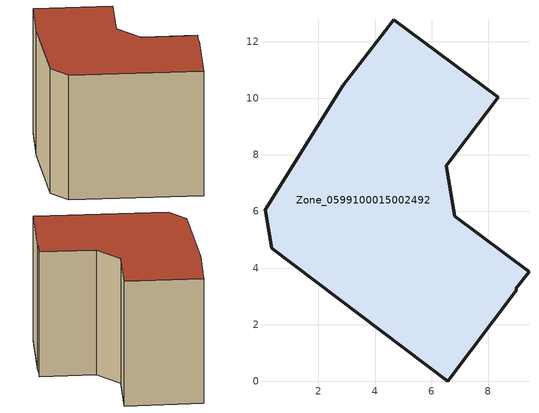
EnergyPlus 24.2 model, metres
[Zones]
Zone_0599100015002492
 floor ground (C_G): 6.56,0 0.34,4.69 0.11,6.05 2.87,10.44 4.66,12.78 8.35,10.04 6.52,7.62 6.81,5.83 9.44,3.87 8.98,3.27 9.02,3.23 z1.05
 wall outside (C_F): 8.35,10.04 4.66,12.78 2.87,10.44 0.11,6.05 0.34,4.69 6.56,0 9.02,3.23 8.98,3.27 9.44,3.87 6.81,5.83 6.52,7.62 8.35,10.04 z1.05:8.98
 roof outside (C_R): 9.02,3.23 8.98,3.27 9.44,3.87 6.81,5.83 6.52,7.62 8.35,10.04 4.66,12.78 2.87,10.44 0.11,6.05 0.34,4.69 6.56,0 z8.98
[BUILDING]
Pand.0599100015002492: North Axis=0; Terrain=City; Loads Convergence Tolerance Value=0.04; Temperature Convergence Tolerance Value=0.4; Solar Distribution=FullExterior; Maximum Number of Warmup Days=25; Minimum Number of Warmup Days=1
[Site:Location]
Rotterdam.The.Hague.AP_ZH_NLD Design_Conditions: Latitude=51.96; Longitude=4.45; Time Zone=1; Elevation=-4.5
[SITE:GROUNDTEMPERATURE:BUILDINGSURFACE]
18, 18, 18, 18, 18, 18, 18, 18, 18, 18, 18, 18
[MATERIAL] Thermal Absorptance=0.9; Solar Absorptance=0.7; Visible Absorptance=0.7
Name | Roughness | Thickness | Conductivity | Density | Specific Heat
G.TI.1975-1991 | MediumSmooth | 0.15 | 0.288461 | 540 | 1210
F.TI.1975-1991 | Rough | 0.3 | 0.230769 | 1920 | 840
R.TI.1975-1991 | MediumRough | 0.2 | 0.153846 | 1500 | 1000
[CONSTRUCTION]
C_G: G.TI.1975-1991
C_F: F.TI.1975-1991
C_R: R.TI.1975-1991
[ZONE]
Zone_0599100015002492: Type=1; Multiplier=1; Ceiling Height=Autocalculate; Volume=Autocalculate; Floor Area=autocalculate; Part of Total Floor Area=Yes
[ZONEINFILTRATION:DESIGNFLOWRATE]
Infil_Zone_0599100015002492: Zone or ZoneList or Space or SpaceList=Zone_0599100015002492; Schedule=AlwaysOn; Design Flow Rate Calculation Method=Flow/Area; Flow Rate per Floor Area=0.003; Constant Term Coefficient=1; Temperature Term Coefficient=0; Velocity Term Coefficient=0; Velocity Squared Term Coefficient=0
[HVACTEMPLATE:ZONE:IDEALLOADSAIRSYSTEM]
Zone_0599100015002492: Maximum Heating Supply Air Temperature=50; Minimum Cooling Supply Air Temperature=13; Maximum Heating Supply Air Humidity Ratio=0.0156; Minimum Cooling Supply Air Humidity Ratio=0.0077; Heating Limit=NoLimit; Cooling Limit=NoLimit; Dehumidification Control Type=ConstantSensibleHeatRatio; Cooling Sensible Heat Ratio=0.7; Dehumidification Setpoint=60; Humidification Control Type=None; Humidification Setpoint=30; Outdoor Air Method=None; Outdoor Air Flow Rate per Person=0.00944; Outdoor Air Flow Rate per Zone Floor Area=0; Outdoor Air Flow Rate per Zone=0; Demand Controlled Ventilation Type=None; Outdoor Air Economizer Type=NoEconomizer; Heat Recovery Type=None; Sensible Heat Recovery Effectiveness=0.7; Latent Heat Recovery Effectiveness=0.65
[ZONECONTROL:THERMOSTAT]
ThermostatControl_Zone_0599100015002492: Zone or ZoneList=Zone_0599100015002492; Control Type Schedule=DualSetpointControlType; Control 1=Thermostat_Zone_0599100015002492; Temperature Difference Between Cutout And Setpoint=0
[THERMOSTATSETPOINT:DUALSETPOINT]
Thermostat_Zone_0599100015002492: Heating Setpoint Temperature Schedule=HeatingSetpoint_Zone_0599100015002492; Cooling Setpoint Temperature Schedule=CoolingSetpoint_Zone_0599100015002492
[SCHEDULE:COMPACT]
HeatingSetpoint_Zone_0599100015002492: Through: 12/31, For: AllDays, Until: 24:00, 21
CoolingSetpoint_Zone_0599100015002492: Through: 12/31, For: AllDays, Until: 24:00, 24
DualSetpointControlType: Through: 12/31, For: AllDays, Until: 24:00, 4
AlwaysOn: Through: 12/31, For: AllDays, Until: 24:00, 1
